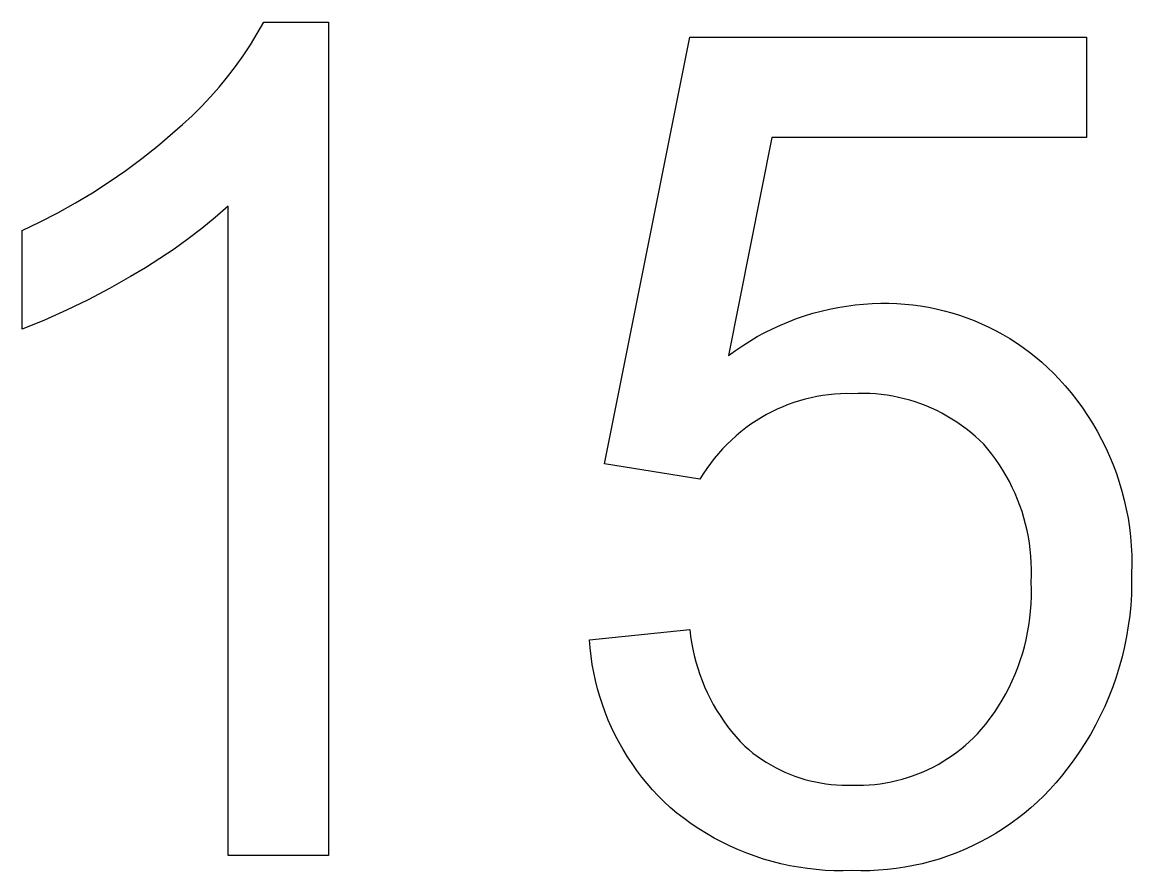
# Model space of a CAD drawing. Header units: millimetres. Extents: x 974 to 5700, y -47 to 3256.
# Drawn here: x 4658.74 to 4704.9, y 160.5 to 195.8 of the extents above; entities that cross this region are included whole.
import ezdxf

# ---------------------------------------------------------------- set-up
doc = ezdxf.new("R2010")
doc.units = ezdxf.units.MM
doc.header["$MEASUREMENT"] = 0
doc.layers.add('Domyslna', color=7, linetype='Continuous', true_color=0x000000)

msp = doc.modelspace()

# ---------------------------------------------------------------- linework, layer by layer
at = {"layer": 'Domyslna'}
for p, q in [((4668.52, 195.321), (4668.789, 195.796)), ((4668.789, 195.796), (4671.481, 195.796)), ((4671.481, 195.796), (4671.481, 161.136)), ((4668.234, 194.855), (4668.52, 195.321)), ((4667.933, 194.4), (4668.234, 194.855)), ((4682.964, 177.422), (4686.514, 195.17)), ((4686.514, 195.17), (4703.009, 195.17)), ((4703.009, 195.17), (4703.009, 190.994)), ((4667.616, 193.955), (4667.933, 194.4)), ((4667.284, 193.521), (4667.616, 193.955)), ((4666.938, 193.099), (4667.284, 193.521)), ((4666.577, 192.689), (4666.938, 193.099)), ((4666.202, 192.292), (4666.577, 192.689)), ((4665.814, 191.907), (4666.202, 192.292)), ((4665, 191.18), (4665.413, 191.537)), ((4665.413, 191.537), (4665.814, 191.907)), ((4664.366, 190.642), (4665, 191.18)), ((4663.716, 190.125), (4664.366, 190.642)), ((4689.926, 190.994), (4688.122, 181.927)), ((4703.009, 190.994), (4689.926, 190.994)), ((4663.049, 189.63), (4663.716, 190.125)), ((4662.366, 189.156), (4663.049, 189.63)), ((4661.669, 188.705), (4662.366, 189.156)), ((4660.957, 188.276), (4661.669, 188.705)), ((4659.494, 187.489), (4660.232, 187.871)), ((4660.232, 187.871), (4660.957, 188.276)), ((4667.305, 188.142), (4666.767, 187.671)), ((4667.305, 161.136), (4667.305, 188.142)), ((4658.744, 187.131), (4659.494, 187.489)), ((4666.767, 187.671), (4666.215, 187.216)), ((4658.744, 183.033), (4658.744, 187.131)), ((4666.215, 187.216), (4665.648, 186.78)), ((4665.648, 186.78), (4665.067, 186.362)), ((4665.067, 186.362), (4664.474, 185.963)), ((4663.868, 185.584), (4663.249, 185.224)), ((4664.474, 185.963), (4663.868, 185.584)), ((4663.249, 185.224), (4662.38, 184.724)), ((4662.38, 184.724), (4661.493, 184.254)), ((4661.493, 184.254), (4660.591, 183.816)), ((4660.591, 183.816), (4659.674, 183.409)), ((4691.285, 183.582), (4691.628, 183.688)), ((4691.628, 183.688), (4691.974, 183.781)), ((4691.974, 183.781), (4692.323, 183.863)), ((4692.323, 183.863), (4692.675, 183.933)), ((4692.675, 183.933), (4693.029, 183.991)), ((4693.029, 183.991), (4693.384, 184.037)), ((4693.384, 184.037), (4693.741, 184.071)), ((4693.741, 184.071), (4694.099, 184.093)), ((4694.099, 184.093), (4694.458, 184.104)), ((4694.458, 184.104), (4694.79, 184.104)), ((4694.79, 184.104), (4695.121, 184.093)), ((4695.121, 184.093), (4695.452, 184.072)), ((4695.452, 184.072), (4695.782, 184.039)), ((4695.782, 184.039), (4696.111, 183.995)), ((4696.111, 183.995), (4696.438, 183.94)), ((4696.438, 183.94), (4696.763, 183.874)), ((4696.763, 183.874), (4697.086, 183.797)), ((4697.086, 183.797), (4697.406, 183.71)), ((4697.406, 183.71), (4697.723, 183.611)), ((4659.674, 183.409), (4658.744, 183.033)), ((4690.28, 183.199), (4690.611, 183.338)), ((4690.611, 183.338), (4690.946, 183.466)), ((4690.946, 183.466), (4691.285, 183.582)), ((4697.723, 183.611), (4698.036, 183.503)), ((4698.036, 183.503), (4698.346, 183.383)), ((4698.346, 183.383), (4698.651, 183.253)), ((4698.651, 183.253), (4698.952, 183.114)), ((4689.319, 182.717), (4689.634, 182.888)), ((4689.634, 182.888), (4689.954, 183.049)), ((4689.954, 183.049), (4690.28, 183.199)), ((4698.952, 183.114), (4699.248, 182.964)), ((4699.248, 182.964), (4699.538, 182.804)), ((4699.538, 182.804), (4699.824, 182.634)), ((4688.411, 182.14), (4688.707, 182.342)), ((4688.707, 182.342), (4689.01, 182.535)), ((4689.01, 182.535), (4689.319, 182.717)), ((4699.824, 182.634), (4700.103, 182.455)), ((4700.103, 182.455), (4700.376, 182.267)), ((4688.122, 181.927), (4688.411, 182.14)), ((4700.376, 182.267), (4700.643, 182.07)), ((4700.643, 182.07), (4700.902, 181.864)), ((4700.902, 181.864), (4701.155, 181.649)), ((4701.155, 181.649), (4701.401, 181.426)), ((4701.401, 181.426), (4701.639, 181.194)), ((4701.639, 181.194), (4701.868, 180.955)), ((4701.868, 180.955), (4702.127, 180.669)), ((4702.127, 180.669), (4702.376, 180.375)), ((4691.075, 180.051), (4690.84, 179.976)), ((4691.314, 180.117), (4691.075, 180.051)), ((4691.554, 180.175), (4691.314, 180.117)), ((4691.797, 180.225), (4691.554, 180.175)), ((4692.04, 180.267), (4691.797, 180.225)), ((4692.286, 180.3), (4692.04, 180.267)), ((4692.532, 180.324), (4692.286, 180.3)), ((4692.779, 180.34), (4692.532, 180.324)), ((4693.026, 180.347), (4692.779, 180.34)), ((4693.274, 180.345), (4693.026, 180.347)), ((4693.515, 180.354), (4693.274, 180.345)), ((4693.756, 180.356), (4693.515, 180.354)), ((4693.997, 180.348), (4693.756, 180.356)), ((4694.237, 180.333), (4693.997, 180.348)), ((4694.477, 180.31), (4694.237, 180.333)), ((4694.717, 180.279), (4694.477, 180.31)), ((4694.954, 180.239), (4694.717, 180.279)), ((4695.191, 180.192), (4694.954, 180.239)), ((4695.426, 180.136), (4695.191, 180.192)), ((4695.658, 180.073), (4695.426, 180.136)), ((4695.889, 180.002), (4695.658, 180.073)), ((4696.117, 179.923), (4695.889, 180.002)), ((4702.376, 180.375), (4702.614, 180.072)), ((4702.614, 180.072), (4702.842, 179.761)), ((4689.927, 179.595), (4689.708, 179.481)), ((4690.15, 179.702), (4689.927, 179.595)), ((4690.377, 179.801), (4690.15, 179.702)), ((4690.607, 179.893), (4690.377, 179.801)), ((4690.84, 179.976), (4690.607, 179.893)), ((4696.342, 179.836), (4696.117, 179.923)), ((4696.564, 179.742), (4696.342, 179.836)), ((4696.782, 179.64), (4696.564, 179.742)), ((4696.998, 179.531), (4696.782, 179.64)), ((4702.842, 179.761), (4703.059, 179.442)), ((4689.055, 179.073), (4688.843, 178.919)), ((4689.271, 179.219), (4689.055, 179.073)), ((4689.492, 179.358), (4689.271, 179.219)), ((4689.708, 179.481), (4689.492, 179.358)), ((4697.209, 179.415), (4696.998, 179.531)), ((4697.416, 179.292), (4697.209, 179.415)), ((4697.619, 179.162), (4697.416, 179.292)), ((4697.818, 179.025), (4697.619, 179.162)), ((4703.059, 179.442), (4703.265, 179.116)), ((4703.265, 179.116), (4703.459, 178.783)), ((4688.638, 178.758), (4688.437, 178.59)), ((4688.843, 178.919), (4688.638, 178.758)), ((4698.012, 178.881), (4697.818, 179.025)), ((4698.2, 178.731), (4698.012, 178.881)), ((4698.384, 178.575), (4698.2, 178.731)), ((4703.459, 178.783), (4703.642, 178.444)), ((4688.055, 178.233), (4687.874, 178.045)), ((4688.243, 178.415), (4688.055, 178.233)), ((4688.437, 178.59), (4688.243, 178.415)), ((4698.562, 178.413), (4698.384, 178.575)), ((4698.735, 178.244), (4698.562, 178.413)), ((4698.91, 178.038), (4698.735, 178.244)), ((4703.642, 178.444), (4703.814, 178.098)), ((4687.699, 177.851), (4687.531, 177.651)), ((4687.874, 178.045), (4687.699, 177.851)), ((4699.077, 177.826), (4698.91, 178.038)), ((4699.238, 177.608), (4699.077, 177.826)), ((4703.814, 178.098), (4703.973, 177.747)), ((4703.973, 177.747), (4704.12, 177.391)), ((4686.931, 176.796), (4682.964, 177.422)), ((4687.216, 177.234), (4687.07, 177.017)), ((4687.37, 177.445), (4687.216, 177.234)), ((4687.531, 177.651), (4687.37, 177.445)), ((4699.391, 177.385), (4699.238, 177.608)), ((4699.536, 177.157), (4699.391, 177.385)), ((4704.12, 177.391), (4704.255, 177.03)), ((4687.07, 177.017), (4686.931, 176.796)), ((4699.674, 176.924), (4699.536, 177.157)), ((4699.804, 176.687), (4699.674, 176.924)), ((4704.255, 177.03), (4704.377, 176.664)), ((4699.925, 176.445), (4699.804, 176.687)), ((4700.039, 176.2), (4699.925, 176.445)), ((4704.377, 176.664), (4704.487, 176.294)), ((4700.144, 175.95), (4700.039, 176.2)), ((4700.24, 175.698), (4700.144, 175.95)), ((4704.487, 176.294), (4704.583, 175.921)), ((4704.583, 175.921), (4704.667, 175.545)), ((4700.329, 175.442), (4700.24, 175.698)), ((4700.408, 175.184), (4700.329, 175.442)), ((4704.667, 175.545), (4704.738, 175.166)), ((4700.479, 174.923), (4700.408, 175.184)), ((4700.541, 174.659), (4700.479, 174.923)), ((4704.738, 175.166), (4704.796, 174.785)), ((4700.594, 174.394), (4700.541, 174.659)), ((4704.796, 174.785), (4704.841, 174.402)), ((4700.638, 174.127), (4700.594, 174.394)), ((4700.673, 173.859), (4700.638, 174.127)), ((4704.841, 174.402), (4704.873, 174.017)), ((4704.873, 174.017), (4704.891, 173.632)), ((4700.699, 173.59), (4700.673, 173.859)), ((4700.716, 173.32), (4700.699, 173.59)), ((4704.891, 173.632), (4704.896, 173.247)), ((4700.724, 173.05), (4700.716, 173.32)), ((4704.896, 173.247), (4704.888, 172.861)), ((4700.712, 172.509), (4700.722, 172.779)), ((4700.722, 172.779), (4700.724, 173.05)), ((4704.888, 172.861), (4704.89, 172.424)), ((4700.721, 172.207), (4700.712, 172.509)), ((4700.721, 171.906), (4700.721, 172.207)), ((4704.89, 172.424), (4704.877, 171.987)), ((4700.71, 171.605), (4700.721, 171.906)), ((4704.877, 171.987), (4704.85, 171.551)), ((4700.657, 171.004), (4700.688, 171.304)), ((4700.688, 171.304), (4700.71, 171.605)), ((4704.85, 171.551), (4704.807, 171.116)), ((4700.615, 170.705), (4700.657, 171.004)), ((4704.807, 171.116), (4704.75, 170.683)), ((4682.338, 170.114), (4686.514, 170.532)), ((4686.514, 170.532), (4686.545, 170.26)), ((4700.501, 170.113), (4700.563, 170.408)), ((4700.563, 170.408), (4700.615, 170.705)), ((4704.75, 170.683), (4704.678, 170.252)), ((4682.365, 169.77), (4682.338, 170.114)), ((4686.545, 170.26), (4686.586, 169.99)), ((4686.586, 169.99), (4686.636, 169.721)), ((4700.429, 169.82), (4700.501, 170.113)), ((4704.678, 170.252), (4704.591, 169.823)), ((4682.405, 169.428), (4682.365, 169.77)), ((4682.455, 169.087), (4682.405, 169.428)), ((4686.636, 169.721), (4686.695, 169.455)), ((4686.695, 169.455), (4686.763, 169.19)), ((4700.255, 169.243), (4700.347, 169.53)), ((4700.347, 169.53), (4700.429, 169.82)), ((4704.49, 169.398), (4704.374, 168.976)), ((4704.591, 169.823), (4704.49, 169.398)), ((4682.517, 168.747), (4682.455, 169.087)), ((4686.763, 169.19), (4686.84, 168.928)), ((4686.84, 168.928), (4686.927, 168.669)), ((4700.042, 168.679), (4700.153, 168.959)), ((4700.153, 168.959), (4700.255, 169.243)), ((4704.374, 168.976), (4704.244, 168.559)), ((4682.59, 168.41), (4682.517, 168.747)), ((4686.927, 168.669), (4687.022, 168.412)), ((4699.921, 168.402), (4700.042, 168.679)), ((4704.244, 168.559), (4704.1, 168.147)), ((4682.674, 168.076), (4682.59, 168.41)), ((4682.77, 167.744), (4682.674, 168.076)), ((4687.022, 168.412), (4687.125, 168.159)), ((4687.125, 168.159), (4687.238, 167.91)), ((4699.652, 167.863), (4699.791, 168.13)), ((4699.791, 168.13), (4699.921, 168.402)), ((4704.1, 168.147), (4703.941, 167.739)), ((4682.877, 167.416), (4682.77, 167.744)), ((4687.238, 167.91), (4687.358, 167.665)), ((4687.358, 167.665), (4687.487, 167.424)), ((4699.346, 167.343), (4699.503, 167.601)), ((4699.503, 167.601), (4699.652, 167.863)), ((4703.941, 167.739), (4703.769, 167.337)), ((4682.994, 167.092), (4682.877, 167.416)), ((4683.122, 166.772), (4682.994, 167.092)), ((4687.487, 167.424), (4687.625, 167.188)), ((4687.625, 167.188), (4687.77, 166.956)), ((4699.006, 166.846), (4699.18, 167.091)), ((4699.18, 167.091), (4699.346, 167.343)), ((4703.769, 167.337), (4703.584, 166.942)), ((4683.261, 166.456), (4683.122, 166.772)), ((4687.77, 166.956), (4687.923, 166.73)), ((4687.923, 166.73), (4688.084, 166.509)), ((4698.823, 166.606), (4699.006, 166.846)), ((4703.584, 166.942), (4703.384, 166.553)), ((4683.411, 166.145), (4683.261, 166.456)), ((4688.084, 166.509), (4688.252, 166.294)), ((4688.252, 166.294), (4688.427, 166.084)), ((4698.313, 166.036), (4698.476, 166.201)), ((4698.476, 166.201), (4698.632, 166.372)), ((4698.632, 166.372), (4698.823, 166.606)), ((4703.172, 166.171), (4702.947, 165.796)), ((4703.384, 166.553), (4703.172, 166.171)), ((4683.57, 165.84), (4683.411, 166.145)), ((4683.74, 165.54), (4683.57, 165.84)), ((4688.427, 166.084), (4688.61, 165.881)), ((4688.61, 165.881), (4688.799, 165.684)), ((4697.795, 165.574), (4697.973, 165.722)), ((4697.973, 165.722), (4698.146, 165.876)), ((4698.146, 165.876), (4698.313, 166.036)), ((4702.947, 165.796), (4702.709, 165.429)), ((4683.92, 165.245), (4683.74, 165.54)), ((4684.11, 164.957), (4683.92, 165.245)), ((4688.799, 165.684), (4688.967, 165.539)), ((4688.967, 165.539), (4689.14, 165.4)), ((4689.14, 165.4), (4689.317, 165.267)), ((4689.317, 165.267), (4689.499, 165.14)), ((4697.232, 165.166), (4697.424, 165.296)), ((4697.424, 165.296), (4697.612, 165.431)), ((4697.612, 165.431), (4697.795, 165.574)), ((4702.709, 165.429), (4702.459, 165.071)), ((4684.309, 164.675), (4684.11, 164.957)), ((4689.499, 165.14), (4689.686, 165.02)), ((4689.686, 165.02), (4689.876, 164.906)), ((4689.876, 164.906), (4690.07, 164.799)), ((4690.07, 164.799), (4690.268, 164.698)), ((4696.423, 164.715), (4696.631, 164.817)), ((4696.631, 164.817), (4696.835, 164.927)), ((4696.835, 164.927), (4697.036, 165.043)), ((4697.036, 165.043), (4697.232, 165.166)), ((4702.459, 165.071), (4702.196, 164.721)), ((4684.517, 164.401), (4684.309, 164.675)), ((4684.734, 164.133), (4684.517, 164.401)), ((4690.268, 164.698), (4690.47, 164.605)), ((4690.47, 164.605), (4690.674, 164.518)), ((4690.674, 164.518), (4690.881, 164.439)), ((4690.881, 164.439), (4691.091, 164.367)), ((4691.091, 164.367), (4691.303, 164.302)), ((4691.303, 164.302), (4691.517, 164.245)), ((4695.115, 164.252), (4695.339, 164.31)), ((4695.339, 164.31), (4695.561, 164.376)), ((4695.561, 164.376), (4695.781, 164.45)), ((4695.781, 164.45), (4695.998, 164.531)), ((4695.998, 164.531), (4696.212, 164.619)), ((4696.212, 164.619), (4696.423, 164.715)), ((4701.969, 164.434), (4701.733, 164.154)), ((4702.196, 164.721), (4701.969, 164.434)), ((4684.961, 163.873), (4684.734, 164.133)), ((4685.196, 163.62), (4684.961, 163.873)), ((4691.517, 164.245), (4691.734, 164.195)), ((4691.734, 164.195), (4691.951, 164.153)), ((4691.951, 164.153), (4692.17, 164.118)), ((4692.17, 164.118), (4692.391, 164.091)), ((4692.391, 164.091), (4692.612, 164.071)), ((4692.612, 164.071), (4692.833, 164.06)), ((4692.833, 164.06), (4693.055, 164.056)), ((4693.055, 164.056), (4693.277, 164.059)), ((4693.277, 164.059), (4693.508, 164.056)), ((4693.508, 164.056), (4693.74, 164.061)), ((4693.74, 164.061), (4693.972, 164.073)), ((4693.972, 164.073), (4694.202, 164.093)), ((4694.202, 164.093), (4694.432, 164.121)), ((4694.432, 164.121), (4694.661, 164.157)), ((4694.661, 164.157), (4694.889, 164.201)), ((4694.889, 164.201), (4695.115, 164.252)), ((4701.486, 163.882), (4701.231, 163.619)), ((4701.733, 164.154), (4701.486, 163.882)), ((4685.439, 163.375), (4685.196, 163.62)), ((4701.231, 163.619), (4700.967, 163.365)), ((4685.69, 163.139), (4685.439, 163.375)), ((4685.977, 162.901), (4685.69, 163.139)), ((4700.694, 163.12), (4700.413, 162.884)), ((4700.967, 163.365), (4700.694, 163.12)), ((4686.272, 162.672), (4685.977, 162.901)), ((4686.575, 162.454), (4686.272, 162.672)), ((4700.124, 162.659), (4699.828, 162.443)), ((4700.413, 162.884), (4700.124, 162.659)), ((4686.885, 162.246), (4686.575, 162.454)), ((4687.202, 162.049), (4686.885, 162.246)), ((4687.525, 161.863), (4687.202, 162.049)), ((4699.214, 162.043), (4698.897, 161.859)), ((4699.524, 162.238), (4699.214, 162.043)), ((4699.828, 162.443), (4699.524, 162.238)), ((4687.855, 161.688), (4687.525, 161.863)), ((4688.19, 161.525), (4687.855, 161.688)), ((4698.574, 161.685), (4698.245, 161.523)), ((4698.897, 161.859), (4698.574, 161.685)), ((4671.481, 161.136), (4667.305, 161.136)), ((4688.531, 161.373), (4688.19, 161.525)), ((4688.877, 161.233), (4688.531, 161.373)), ((4689.227, 161.104), (4688.877, 161.233)), ((4689.581, 160.988), (4689.227, 161.104)), ((4697.228, 161.106), (4696.88, 160.991)), ((4697.572, 161.234), (4697.228, 161.106)), ((4697.911, 161.373), (4697.572, 161.234)), ((4698.245, 161.523), (4697.911, 161.373)), ((4689.94, 160.884), (4689.581, 160.988)), ((4690.301, 160.792), (4689.94, 160.884)), ((4690.666, 160.712), (4690.301, 160.792)), ((4691.033, 160.645), (4690.666, 160.712)), ((4691.402, 160.591), (4691.033, 160.645)), ((4695.455, 160.649), (4695.093, 160.595)), ((4695.815, 160.716), (4695.455, 160.649)), ((4696.173, 160.796), (4695.815, 160.716)), ((4696.528, 160.887), (4696.173, 160.796)), ((4696.88, 160.991), (4696.528, 160.887)), ((4691.773, 160.549), (4691.402, 160.591)), ((4692.145, 160.52), (4691.773, 160.549)), ((4692.518, 160.504), (4692.145, 160.52)), ((4692.891, 160.5), (4692.518, 160.504)), ((4693.264, 160.51), (4692.891, 160.5)), ((4693.63, 160.502), (4693.264, 160.51)), ((4693.997, 160.506), (4693.63, 160.502)), ((4694.363, 160.523), (4693.997, 160.506)), ((4694.728, 160.553), (4694.363, 160.523)), ((4695.093, 160.595), (4694.728, 160.553))]:
    msp.add_line(p, q, dxfattribs=at)

doc.saveas('drawing.dxf')
